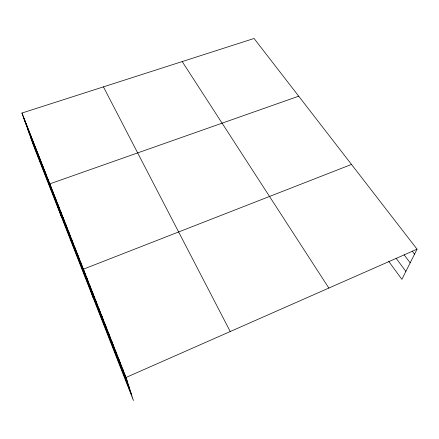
<?xml version="1.0" encoding="UTF-8"?>
<svg xmlns="http://www.w3.org/2000/svg" width="439" height="439" viewBox="0 0 439 439"><rect width="100%" height="100%" fill="white"/><g stroke="black" fill="none" stroke-linecap="round" stroke-linejoin="round"><path stroke-width="0.66" d="M21.95 113.042L126.059 377.452L133.434 400.522L34.171 147.378L21.95 113.042L254.066 38.478L417.05 249.182L401.877 279.352L388.713 261.364M126.059 377.452L417.05 249.182M351.496 164.438L83.421 269.162L93.304 298.18M298.701 96.179L49.832 183.859L61.186 216.262M412.216 251.124L414.542 254.165M404.094 254.779L410.18 262.846M396.071 258.192L405.877 271.401M182.196 61.564L328.838 288.066M103.428 86.867L230.239 331.527M23.947 118.656L127.288 381.293M27.448 128.49L129.417 387.955M30.922 138.247L131.508 394.485M30.703 135.272L32.667 140.809M28.469 129.593L30.439 135.157M26.263 123.996L28.244 129.576M24.09 118.481L26.082 124.078M39.982 158.836L41.897 164.279M37.611 152.816L39.537 158.281M35.274 146.878L37.216 152.377M32.969 141.034L34.922 146.549M47.313 177.46L49.195 182.816M44.833 171.155L46.726 176.544M42.385 164.949L44.295 170.365M57.63 203.663L59.452 208.882M54.99 196.957L56.829 202.214M52.389 190.356L54.244 195.651M63.04 217.398L64.824 222.54M60.313 210.479L62.113 215.659M68.627 231.583L70.372 236.637M65.812 224.433L67.573 229.531M74.394 246.241L76.101 251.196M71.486 238.849L73.209 243.859M80.359 261.392L82.022 266.243M77.352 253.753L79.036 258.659M86.379 276.674L87.987 281.415M92.442 292.072L94.001 296.693M89.386 284.307L90.972 288.994M95.548 299.969L97.079 304.523M98.709 307.991L100.213 312.486M105.195 324.465L106.639 328.811M101.925 316.157L103.401 320.58M108.521 332.91L109.931 337.185M111.907 341.509L113.284 345.702M115.353 350.256L116.692 354.366M118.854 359.157L120.16 363.185M122.426 368.222L123.694 372.157"/></g></svg>
